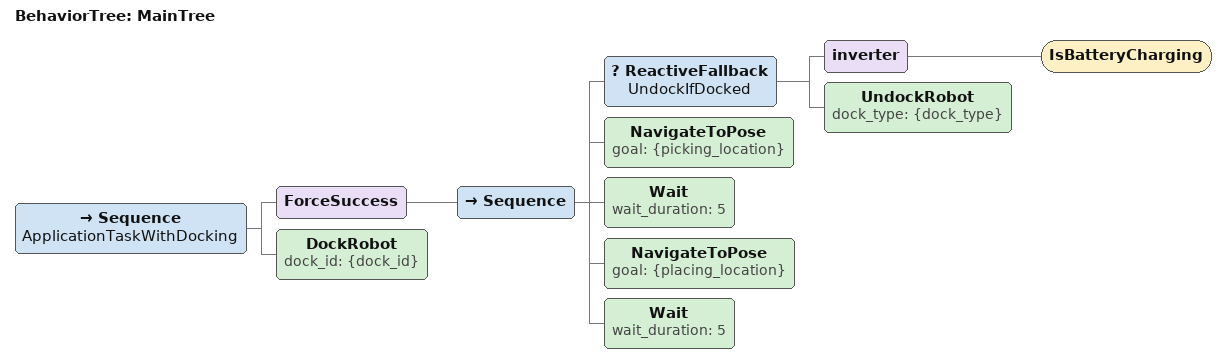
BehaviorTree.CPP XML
<root main_tree_to_execute="MainTree">
  <BehaviorTree ID="MainTree">
    <Sequence name="ApplicationTaskWithDocking">
      <!-- Force application success so we always attempt docking -->
      <ForceSuccess>
        <Sequence>
          <!-- Undock the robot if currently on dock to start -->
          <ReactiveFallback name="UndockIfDocked">
            <inverter>
              <IsBatteryCharging/>
            </inverter>
            <UndockRobot dock_type="{dock_type}"/>
          </ReactiveFallback>
          <!-- Token Application -->
          <NavigateToPose goal="{picking_location}"/>
          <Wait wait_duration="5"/>
          <NavigateToPose goal="{placing_location}"/>
          <Wait wait_duration="5"/>
        </Sequence>
      </ForceSuccess>
      <!-- Always dock back at charger at end -->
      <DockRobot dock_id="{dock_id}"/>
    </Sequence>
  </BehaviorTree>
</root>
